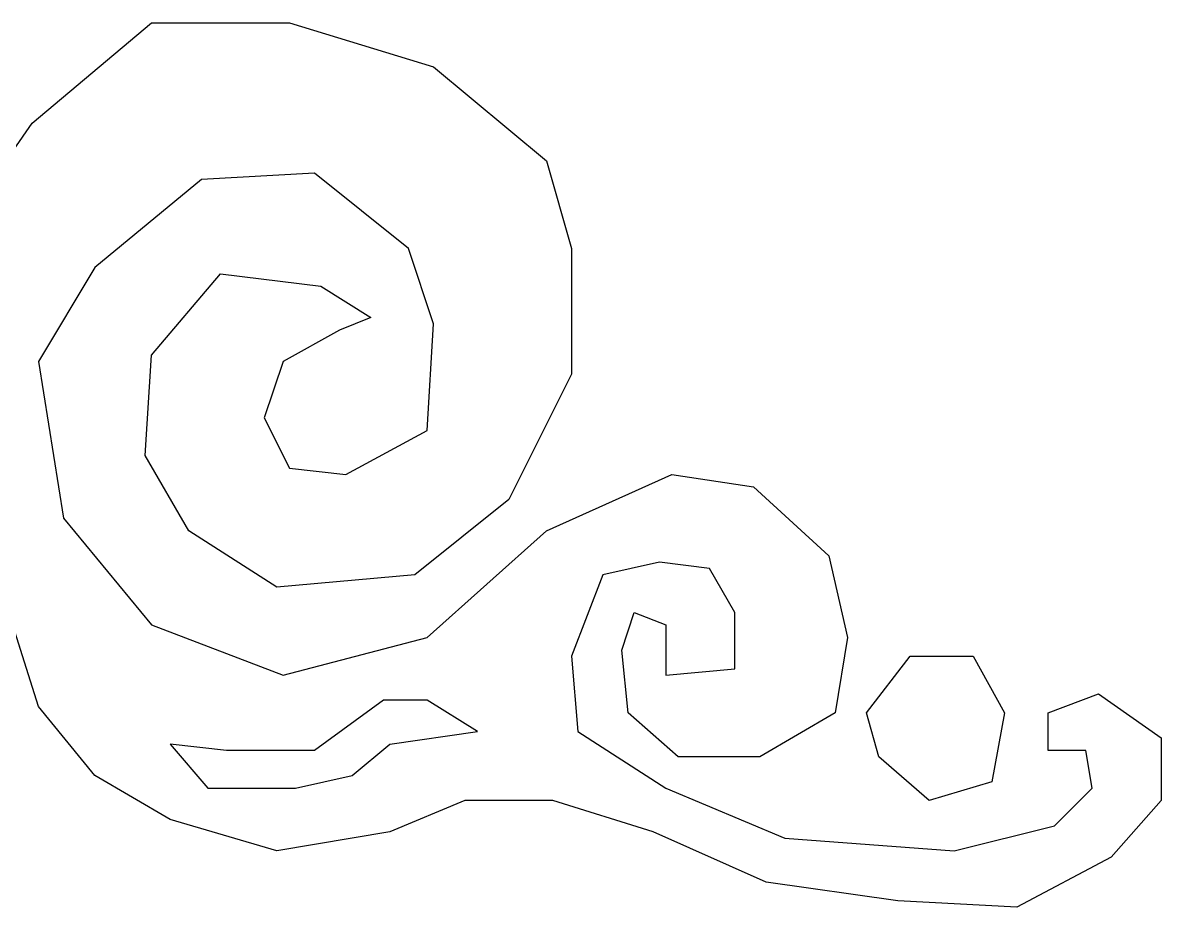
# Model space of a CAD drawing. Header units: millimetres. Extents: x -4199 to 23701, y -2708 to 11766.
# Drawn here: x -2899.2 to -2521.7, y 5716.5 to 6009.8 of the extents above; entities that cross this region are included whole.
import ezdxf

# ---------------------------------------------------------------- set-up
doc = ezdxf.new("R2010")
doc.units = ezdxf.units.MM
doc.styles.add('宋体', font='')
doc.styles.add('工程字', font='')
doc.styles.get('宋体').set_extended_font_data('SimSun')
doc.styles.get('工程字').set_extended_font_data('SimSun')

# ---------------------------------------------------------------- blocks, each defined once
blk = doc.blocks.new('ORDER_FORM')
at = {"color": 0}
for points in [[(1303.19, 8684.93), (1303.19, 8684.93), (1342.71, 8718.21), (1342.71, 8718.21)], [(1342.71, 8718.21), (1342.71, 8718.21), (1388.46, 8718.21), (1388.46, 8718.21)], [(1388.46, 8718.21), (1388.46, 8718.21), (1436.29, 8703.65), (1436.29, 8703.65)], [(1436.29, 8703.65), (1436.29, 8703.65), (1473.73, 8672.45), (1473.73, 8672.45)], [(1265.76, 8630.86), (1265.76, 8630.86), (1303.19, 8684.93), (1303.19, 8684.93)], [(1473.73, 8672.45), (1473.73, 8672.45), (1482.05, 8643.34), (1482.05, 8643.34)], [(1396.78, 8668.3), (1396.78, 8668.3), (1359.34, 8666.22), (1359.34, 8666.22)], [(1427.97, 8643.34), (1427.97, 8643.34), (1396.78, 8668.3), (1396.78, 8668.3)], [(1359.34, 8666.22), (1359.34, 8666.22), (1323.99, 8637.1), (1323.99, 8637.1)], [(1436.29, 8618.38), (1436.29, 8618.38), (1427.97, 8643.34), (1427.97, 8643.34)], [(1482.05, 8643.34), (1482.05, 8643.34), (1482.05, 8601.75), (1482.05, 8601.75)], [(1323.99, 8637.1), (1323.99, 8637.1), (1305.27, 8605.9), (1305.27, 8605.9)], [(1342.71, 8607.98), (1342.71, 8607.98), (1365.58, 8635.02), (1365.58, 8635.02)], [(1365.58, 8635.02), (1365.58, 8635.02), (1398.86, 8630.86), (1398.86, 8630.86)], [(1398.86, 8630.86), (1398.86, 8630.86), (1415.5, 8620.46), (1415.5, 8620.46)], [(1415.5, 8620.46), (1415.5, 8620.46), (1405.1, 8616.3), (1405.1, 8616.3)], [(1434.21, 8583.03), (1434.21, 8583.03), (1436.29, 8618.38), (1436.29, 8618.38)], [(1405.1, 8616.3), (1405.1, 8616.3), (1386.38, 8605.9), (1386.38, 8605.9)], [(1340.63, 8574.71), (1340.63, 8574.71), (1342.71, 8607.98), (1342.71, 8607.98)], [(1305.27, 8605.9), (1305.27, 8605.9), (1313.59, 8553.91), (1313.59, 8553.91)], [(1386.38, 8605.9), (1386.38, 8605.9), (1380.14, 8587.19), (1380.14, 8587.19)], [(1482.05, 8601.75), (1482.05, 8601.75), (1461.25, 8560.15), (1461.25, 8560.15)], [(1380.14, 8587.19), (1380.14, 8587.19), (1388.46, 8570.55), (1388.46, 8570.55)], [(1407.18, 8568.47), (1407.18, 8568.47), (1434.21, 8583.03), (1434.21, 8583.03)], [(1355.19, 8549.75), (1355.19, 8549.75), (1340.63, 8574.71), (1340.63, 8574.71)], [(1388.46, 8570.55), (1388.46, 8570.55), (1407.18, 8568.47), (1407.18, 8568.47)], [(1473.73, 8549.75), (1473.73, 8549.75), (1515.32, 8568.47), (1515.32, 8568.47)], [(1515.32, 8568.47), (1515.32, 8568.47), (1542.36, 8564.31), (1542.36, 8564.31)], [(1542.36, 8564.31), (1542.36, 8564.31), (1567.31, 8541.43), (1567.31, 8541.43)], [(1461.25, 8560.15), (1461.25, 8560.15), (1430.05, 8535.19), (1430.05, 8535.19)], [(1313.59, 8553.91), (1313.59, 8553.91), (1342.71, 8518.56), (1342.71, 8518.56)], [(1384.3, 8531.04), (1384.3, 8531.04), (1355.19, 8549.75), (1355.19, 8549.75)], [(1434.21, 8514.4), (1434.21, 8514.4), (1473.73, 8549.75), (1473.73, 8549.75)], [(1511.16, 8539.35), (1511.16, 8539.35), (1492.45, 8535.19), (1492.45, 8535.19)], [(1527.8, 8537.27), (1527.8, 8537.27), (1511.16, 8539.35), (1511.16, 8539.35)], [(1567.31, 8541.43), (1567.31, 8541.43), (1573.55, 8514.4), (1573.55, 8514.4)], [(1430.05, 8535.19), (1430.05, 8535.19), (1384.3, 8531.04), (1384.3, 8531.04)], [(1492.45, 8535.19), (1492.45, 8535.19), (1482.05, 8508.16), (1482.05, 8508.16)], [(1536.12, 8522.72), (1536.12, 8522.72), (1527.8, 8537.27), (1527.8, 8537.27)], [(1305.27, 8491.52), (1305.27, 8491.52), (1292.79, 8531.04), (1292.79, 8531.04)], [(1498.68, 8510.24), (1498.68, 8510.24), (1502.84, 8522.72), (1502.84, 8522.72)], [(1502.84, 8522.72), (1502.84, 8522.72), (1513.24, 8518.56), (1513.24, 8518.56)], [(1536.12, 8504), (1536.12, 8504), (1536.12, 8522.72), (1536.12, 8522.72)], [(1342.71, 8518.56), (1342.71, 8518.56), (1386.38, 8501.92), (1386.38, 8501.92)], [(1513.24, 8518.56), (1513.24, 8518.56), (1513.24, 8501.92), (1513.24, 8501.92)], [(1386.38, 8501.92), (1386.38, 8501.92), (1434.21, 8514.4), (1434.21, 8514.4)], [(1573.55, 8514.4), (1573.55, 8514.4), (1569.39, 8489.44), (1569.39, 8489.44)], [(1482.05, 8508.16), (1482.05, 8508.16), (1484.13, 8483.2), (1484.13, 8483.2)], [(1500.76, 8489.44), (1500.76, 8489.44), (1498.68, 8510.24), (1498.68, 8510.24)], [(1579.79, 8489.44), (1579.79, 8489.44), (1594.35, 8508.16), (1594.35, 8508.16)], [(1594.35, 8508.16), (1594.35, 8508.16), (1615.15, 8508.16), (1615.15, 8508.16)], [(1615.15, 8508.16), (1615.15, 8508.16), (1625.55, 8489.44), (1625.55, 8489.44)], [(1513.24, 8501.92), (1513.24, 8501.92), (1536.12, 8504), (1536.12, 8504)], [(1419.66, 8493.6), (1419.66, 8493.6), (1396.78, 8476.96), (1396.78, 8476.96)], [(1434.21, 8493.6), (1434.21, 8493.6), (1419.66, 8493.6), (1419.66, 8493.6)], [(1450.85, 8483.2), (1450.85, 8483.2), (1434.21, 8493.6), (1434.21, 8493.6)], [(1640.1, 8489.44), (1640.1, 8489.44), (1656.74, 8495.68), (1656.74, 8495.68)], [(1656.74, 8495.68), (1656.74, 8495.68), (1677.54, 8481.12), (1677.54, 8481.12)], [(1323.99, 8468.64), (1323.99, 8468.64), (1305.27, 8491.52), (1305.27, 8491.52)], [(1517.4, 8474.88), (1517.4, 8474.88), (1500.76, 8489.44), (1500.76, 8489.44)], [(1569.39, 8489.44), (1569.39, 8489.44), (1544.44, 8474.88), (1544.44, 8474.88)], [(1583.95, 8474.88), (1583.95, 8474.88), (1579.79, 8489.44), (1579.79, 8489.44)], [(1625.55, 8489.44), (1625.55, 8489.44), (1621.39, 8466.56), (1621.39, 8466.56)], [(1640.1, 8476.96), (1640.1, 8476.96), (1640.1, 8489.44), (1640.1, 8489.44)], [(1421.74, 8479.04), (1421.74, 8479.04), (1450.85, 8483.2), (1450.85, 8483.2)], [(1484.13, 8483.2), (1484.13, 8483.2), (1513.24, 8464.48), (1513.24, 8464.48)], [(1367.66, 8476.96), (1367.66, 8476.96), (1348.95, 8479.04), (1348.95, 8479.04)], [(1348.95, 8479.04), (1348.95, 8479.04), (1361.42, 8464.48), (1361.42, 8464.48)], [(1409.26, 8468.64), (1409.26, 8468.64), (1421.74, 8479.04), (1421.74, 8479.04)], [(1677.54, 8481.12), (1677.54, 8481.12), (1677.54, 8460.33), (1677.54, 8460.33)], [(1396.78, 8476.96), (1396.78, 8476.96), (1367.66, 8476.96), (1367.66, 8476.96)], [(1544.44, 8474.88), (1544.44, 8474.88), (1517.4, 8474.88), (1517.4, 8474.88)], [(1600.59, 8460.33), (1600.59, 8460.33), (1583.95, 8474.88), (1583.95, 8474.88)], [(1652.58, 8476.96), (1652.58, 8476.96), (1640.1, 8476.96), (1640.1, 8476.96)], [(1654.66, 8464.48), (1654.66, 8464.48), (1652.58, 8476.96), (1652.58, 8476.96)], [(1348.95, 8454.09), (1348.95, 8454.09), (1323.99, 8468.64), (1323.99, 8468.64)], [(1390.54, 8464.48), (1390.54, 8464.48), (1409.26, 8468.64), (1409.26, 8468.64)], [(1621.39, 8466.56), (1621.39, 8466.56), (1600.59, 8460.33), (1600.59, 8460.33)], [(1361.42, 8464.48), (1361.42, 8464.48), (1390.54, 8464.48), (1390.54, 8464.48)], [(1513.24, 8464.48), (1513.24, 8464.48), (1552.76, 8447.85), (1552.76, 8447.85)], [(1642.18, 8452.01), (1642.18, 8452.01), (1654.66, 8464.48), (1654.66, 8464.48)], [(1446.69, 8460.33), (1446.69, 8460.33), (1421.74, 8449.93), (1421.74, 8449.93)], [(1475.81, 8460.33), (1475.81, 8460.33), (1446.69, 8460.33), (1446.69, 8460.33)], [(1509.08, 8449.93), (1509.08, 8449.93), (1475.81, 8460.33), (1475.81, 8460.33)], [(1677.54, 8460.33), (1677.54, 8460.33), (1660.9, 8441.61), (1660.9, 8441.61)], [(1384.3, 8443.69), (1384.3, 8443.69), (1348.95, 8454.09), (1348.95, 8454.09)], [(1608.91, 8443.69), (1608.91, 8443.69), (1642.18, 8452.01), (1642.18, 8452.01)], [(1421.74, 8449.93), (1421.74, 8449.93), (1384.3, 8443.69), (1384.3, 8443.69)], [(1546.52, 8433.29), (1546.52, 8433.29), (1509.08, 8449.93), (1509.08, 8449.93)], [(1552.76, 8447.85), (1552.76, 8447.85), (1608.91, 8443.69), (1608.91, 8443.69)], [(1660.9, 8441.61), (1660.9, 8441.61), (1629.71, 8424.97), (1629.71, 8424.97)], [(1590.19, 8427.05), (1590.19, 8427.05), (1546.52, 8433.29), (1546.52, 8433.29)], [(1629.71, 8424.97), (1629.71, 8424.97), (1590.19, 8427.05), (1590.19, 8427.05)]]:
    blk.add_open_spline(points, degree=3, dxfattribs=at)
at = {"color": 0, "style": '工程字'}
blk.add_attdef('TT', (4928.81, 8900.95), '', height=284.33, dxfattribs=at)
at = {"color": 0, "ltscale": 2, "style": '宋体'}
for tag, p, height in [('DHDW', (4659.31, 8462.23), 152.07), ('GDMC', (7468.2, 8462.23), 152.07), ('DHRQ', (10215.24, 8477.13), 121.66), ('ZMKS', (12168.96, 8472.4), 116.34), ('DDH', (10220.09, 8111.03), 152.07), ('CPMC', (4656.52, 8110.78), 139.91), ('FMKS', (12168.96, 8112.46), 116.34), ('MX', (12180.28, 7746.66), 136.87), ('BZ', (3610.59, 7651.66), 152.07), ('SL', (12180.28, 7388.23), 136.87), ('YS', (12194.72, 7042.45), 129.26), ('KX_LEFT', (12507.81, 6672.89), 129.26), ('KX_RIGHT', (13138.68, 6672.89), 129.26), ('WK', (12507.81, 6314.2), 129.26), ('NK', (13138.68, 6314.2), 129.26), ('ZMLS', (12173.09, 5962.56), 121.66), ('FMLS', (12174.02, 5606.74), 121.66), ('ST', (12174.34, 5249.48), 152.07), ('ZWS', (12164.81, 4904.58), 121.66), ('KQJG', (12174.34, 4517.52), 152.07), ('HYSL', (12174.34, 4176.04), 152.07), ('QC_GLASS', (12535.34, 3801.91), 129.26), ('QC_SEAL', (13096.96, 3801.91), 129.26), ('LZ_YES', (12401.13, 3444.1), 129.26), ('LZ_NO', (13106.1, 3444.1), 129.26), ('MM_YES', (12401.13, 3086.28), 129.26), ('MM_NO', (13106.1, 3086.28), 129.26), ('OUTER', (12401.13, 2728.47), 129.26), ('INNER', (13106.1, 2728.47), 129.26), ('QH', (12161.44, 2386.97), 152.07), ('GDK', (12590.31, 2059.63), 129.26), ('GXK', (13219.37, 2075.69), 97.99), ('DXK', (12819.2, 2076.13), 97.99), ('PDK', (12589.47, 1739.12), 129.26), ('PXK', (12818.36, 1755.62), 97.99), ('DJ', (12589.47, 1437.2), 129.26), ('DJG', (12818.36, 1453.7), 97.99), ('MSHD', (12180.61, 1133.79), 152.07), ('BZ_QB', (12512.62, 767.25), 129.26), ('BZ_MX', (13134.99, 767.25), 129.26), ('HHXD', (1009.29, 108.08), 152.07)]:
    blk.add_attdef(tag, p, '', height=height, dxfattribs=at)

msp = doc.modelspace()

# ---------------------------------------------------------------- block references
msp.add_blockref('ORDER_FORM', (-4199.29, -2708.45))

doc.saveas('drawing.dxf')
